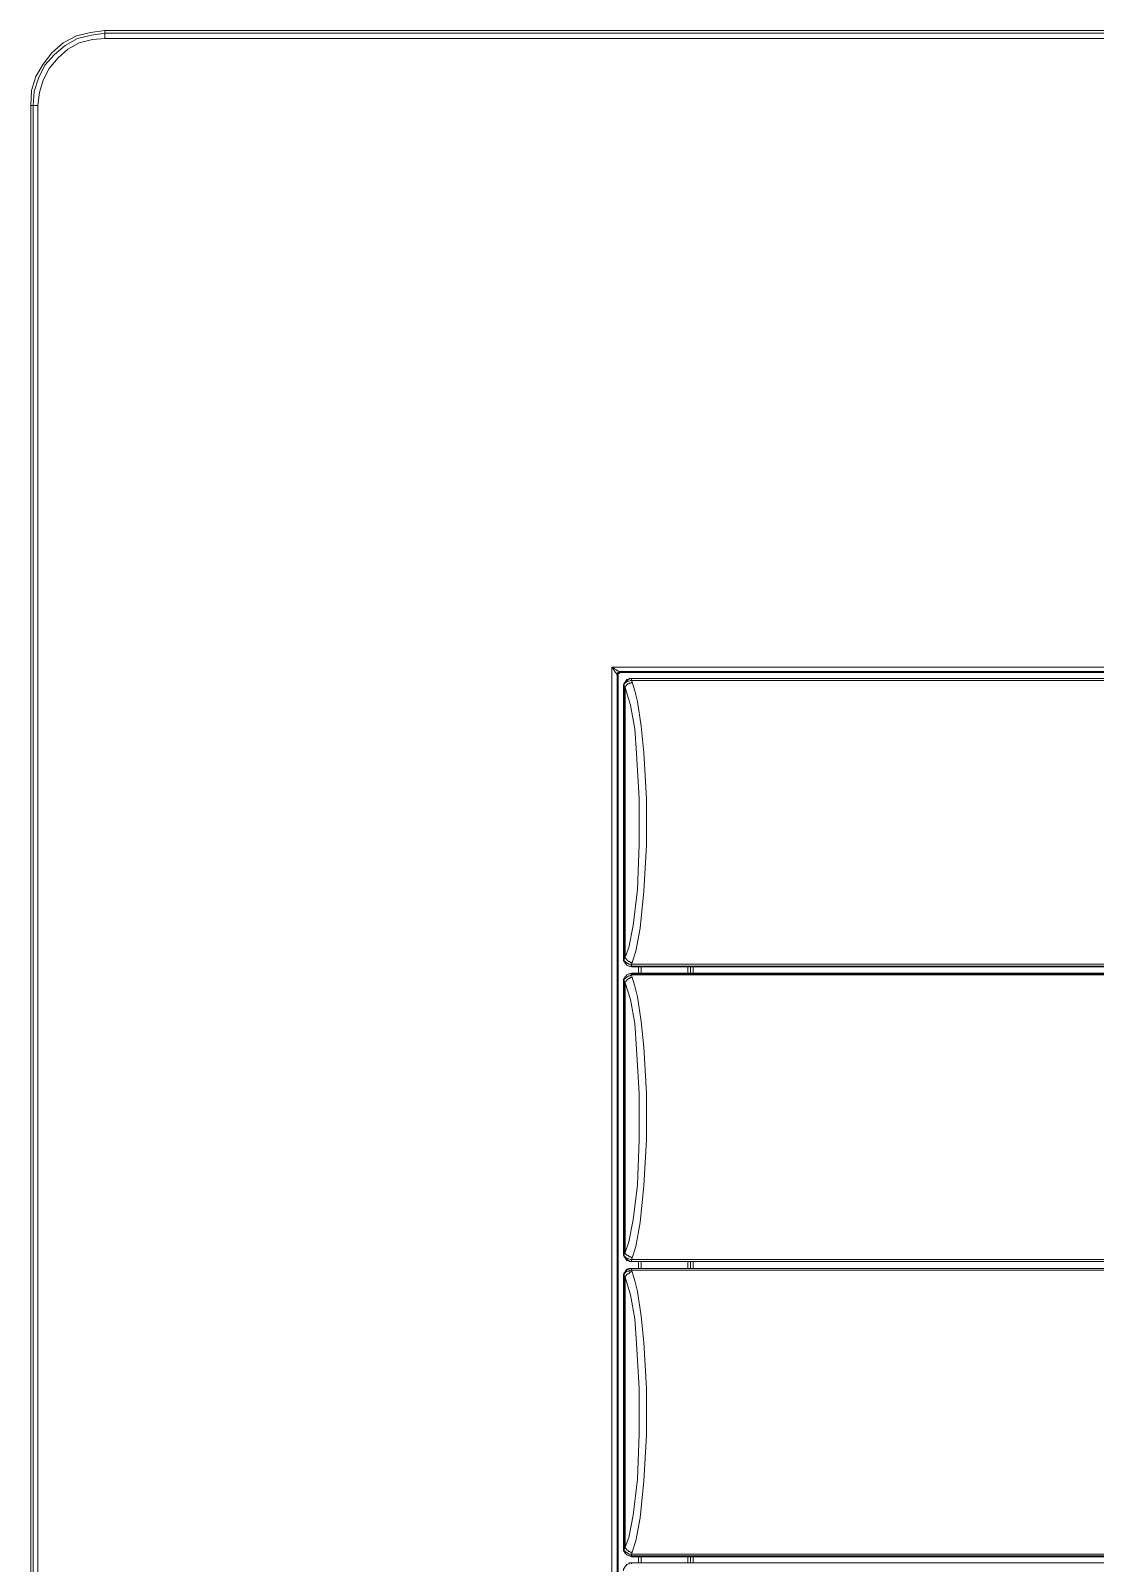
# Model space of a CAD drawing. Header units: centimetres. Extents: x -12.2 to 12.2, y -6.1 to 6.1.
# Drawn here: x -1.9 to 2.36, y -0.02 to 6.11 of the extents above; entities that cross this region are included whole.
import ezdxf

# ---------------------------------------------------------------- set-up
doc = ezdxf.new("R2010")
doc.units = ezdxf.units.CM
doc.header["$MEASUREMENT"] = 0
doc.layers.add('Camada 1', color=7, linetype='Continuous')

msp = doc.modelspace()

# ---------------------------------------------------------------- linework, layer by layer
at = {"layer": 'Camada 1', "color": 251, "lineweight": 9}
for points, knots in [([(-1.60722, 6.11415), (-1.60722, 6.11415), (-1.66368, 6.10709), (-1.66368, 6.10709), (-1.66368, 6.10709), (-1.72016, 6.09298), (-1.72016, 6.09298), (-1.72016, 6.09298), (-1.7731, 6.06474), (-1.7731, 6.06474), (-1.7731, 6.06474), (-1.81897, 6.02592), (-1.81897, 6.02592), (-1.81897, 6.02592), (-1.85426, 5.98005), (-1.85426, 5.98005), (-1.85426, 5.98005), (-1.8825, 5.93064), (-1.8825, 5.93064), (-1.8825, 5.93064), (-1.90015, 5.87417), (-1.90015, 5.87417), (-1.90015, 5.87417), (-1.90367, 5.81417), (-1.90367, 5.81417)], [0, 0, 0, 0, 0.125, 0.125, 0.125, 0.25, 0.25, 0.25, 0.375, 0.375, 0.375, 0.5, 0.5, 0.5, 0.625, 0.625, 0.625, 0.75, 0.75, 0.75, 0.875, 0.875, 0.875, 1, 1, 1, 1]), ([(-1.89308, 5.81417), (-1.89308, 5.81417), (-1.88955, 5.87064), (-1.88955, 5.87064), (-1.88955, 5.87064), (-1.8719, 5.92357), (-1.8719, 5.92357), (-1.8719, 5.92357), (-1.8472, 5.97651), (-1.8472, 5.97651), (-1.8472, 5.97651), (-1.80838, 6.01886), (-1.80838, 6.01886), (-1.80838, 6.01886), (-1.76603, 6.05415), (-1.76603, 6.05415), (-1.76603, 6.05415), (-1.71662, 6.08238), (-1.71662, 6.08238), (-1.71662, 6.08238), (-1.66016, 6.0965), (-1.66016, 6.0965), (-1.66016, 6.0965), (-1.60722, 6.10356), (-1.60722, 6.10356)], [0, 0, 0, 0, 0.125, 0.125, 0.125, 0.25, 0.25, 0.25, 0.375, 0.375, 0.375, 0.5, 0.5, 0.5, 0.625, 0.625, 0.625, 0.75, 0.75, 0.75, 0.875, 0.875, 0.875, 1, 1, 1, 1]), ([(-1.60722, 6.08238), (-1.60722, 6.08238), (-1.65663, 6.07886), (-1.65663, 6.07886), (-1.65663, 6.07886), (-1.70957, 6.06474), (-1.70957, 6.06474), (-1.70957, 6.06474), (-1.75545, 6.04004), (-1.75545, 6.04004), (-1.75545, 6.04004), (-1.79426, 6.00475), (-1.79426, 6.00475), (-1.79426, 6.00475), (-1.82956, 5.9624), (-1.82956, 5.9624), (-1.82956, 5.9624), (-1.85426, 5.91652), (-1.85426, 5.91652), (-1.85426, 5.91652), (-1.86838, 5.86711), (-1.86838, 5.86711), (-1.86838, 5.86711), (-1.87544, 5.81417), (-1.87544, 5.81417)], [0, 0, 0, 0, 0.125, 0.125, 0.125, 0.25, 0.25, 0.25, 0.375, 0.375, 0.375, 0.5, 0.5, 0.5, 0.625, 0.625, 0.625, 0.75, 0.75, 0.75, 0.875, 0.875, 0.875, 1, 1, 1, 1]), ([(-1.60722, 6.08238), (-1.60722, 6.08238), (-1.60722, 6.08592), (-1.60722, 6.08592), (-1.60722, 6.08592), (-1.60722, 6.08945), (-1.60722, 6.08945), (-1.60722, 6.08945), (-1.60722, 6.09298), (-1.60722, 6.09298), (-1.60722, 6.09298), (-1.60722, 6.0965), (-1.60722, 6.0965), (-1.60722, 6.0965), (-1.60722, 6.10003), (-1.60722, 6.10003), (-1.60722, 6.10003), (-1.60722, 6.10356), (-1.60722, 6.10356)], [0, 0, 0, 0, 0.1666667, 0.1666667, 0.1666667, 0.3333333, 0.3333333, 0.3333333, 0.5, 0.5, 0.5, 0.6666667, 0.6666667, 0.6666667, 0.8333333, 0.8333333, 0.8333333, 1, 1, 1, 1]), ([(-1.87544, 5.81417), (-1.87544, 5.81417), (-1.87897, 5.81417), (-1.87897, 5.81417), (-1.87897, 5.81417), (-1.8825, 5.81417), (-1.8825, 5.81417), (-1.8825, 5.81417), (-1.88602, 5.81417), (-1.88602, 5.81417), (-1.88602, 5.81417), (-1.88955, 5.81417), (-1.88955, 5.81417), (-1.88955, 5.81417), (-1.89308, 5.81417), (-1.89308, 5.81417)], [0, 0, 0, 0, 0.2, 0.2, 0.2, 0.4, 0.4, 0.4, 0.6, 0.6, 0.6, 0.8, 0.8, 0.8, 1, 1, 1, 1]), ([(0.4432, 3.53789), (0.4432, 3.53789), (0.4432, 3.53789), (0.4432, 3.53789), (0.4432, 3.53789), (0.43967, 3.53789), (0.43967, 3.53789), (0.43967, 3.53789), (0.43967, 3.54141), (0.43967, 3.54141), (0.43967, 3.54141), (0.43614, 3.54494), (0.43614, 3.54494), (0.43614, 3.54494), (0.43262, 3.552), (0.43262, 3.552), (0.43262, 3.552), (0.42909, 3.55553), (0.42909, 3.55553), (0.42909, 3.55553), (0.42556, 3.56259), (0.42556, 3.56259), (0.42556, 3.56259), (0.42203, 3.56612), (0.42203, 3.56612)], [0, 0, 0, 0, 0.125, 0.125, 0.125, 0.25, 0.25, 0.25, 0.375, 0.375, 0.375, 0.5, 0.5, 0.5, 0.625, 0.625, 0.625, 0.75, 0.75, 0.75, 0.875, 0.875, 0.875, 1, 1, 1, 1]), ([(0.42203, 3.56612), (0.42203, 3.56612), (0.42909, 3.56259), (0.42909, 3.56259), (0.42909, 3.56259), (0.43262, 3.55906), (0.43262, 3.55906), (0.43262, 3.55906), (0.43967, 3.55553), (0.43967, 3.55553), (0.43967, 3.55553), (0.4432, 3.552), (0.4432, 3.552), (0.4432, 3.552), (0.44674, 3.552), (0.44674, 3.552), (0.44674, 3.552), (0.45026, 3.54847), (0.45026, 3.54847), (0.45026, 3.54847), (0.45379, 3.54847), (0.45379, 3.54847)], [0, 0, 0, 0, 0.1428571, 0.1428571, 0.1428571, 0.2857143, 0.2857143, 0.2857143, 0.4285714, 0.4285714, 0.4285714, 0.5714286, 0.5714286, 0.5714286, 0.7142857, 0.7142857, 0.7142857, 0.8571429, 0.8571429, 0.8571429, 1, 1, 1, 1]), ([(0.45379, 3.54847), (0.45379, 3.54847), (0.45026, 3.54494), (0.45026, 3.54494), (0.45026, 3.54494), (0.44674, 3.54494), (0.44674, 3.54494), (0.44674, 3.54494), (0.4432, 3.54141), (0.4432, 3.54141), (0.4432, 3.54141), (0.4432, 3.53789), (0.4432, 3.53789)], [0, 0, 0, 0, 0.25, 0.25, 0.25, 0.5, 0.5, 0.5, 0.75, 0.75, 0.75, 1, 1, 1, 1]), ([(0.45379, 3.54494), (0.45379, 3.54494), (0.45379, 3.54494), (0.45379, 3.54494), (0.45379, 3.54494), (0.45026, 3.54141), (0.45026, 3.54141), (0.45026, 3.54141), (0.44674, 3.54141), (0.44674, 3.54141), (0.44674, 3.54141), (0.44674, 3.53789), (0.44674, 3.53789), (0.44674, 3.53789), (0.44674, 3.53436), (0.44674, 3.53436)], [0, 0, 0, 0, 0.2, 0.2, 0.2, 0.4, 0.4, 0.4, 0.6, 0.6, 0.6, 0.8, 0.8, 0.8, 1, 1, 1, 1]), ([(0.49968, 3.52024), (0.49968, 3.52024), (0.49262, 3.52024), (0.49262, 3.52024), (0.49262, 3.52024), (0.48909, 3.51671), (0.48909, 3.51671), (0.48909, 3.51671), (0.48203, 3.51671), (0.48203, 3.51671), (0.48203, 3.51671), (0.47851, 3.51318), (0.47851, 3.51318), (0.47851, 3.51318), (0.47498, 3.50612), (0.47498, 3.50612), (0.47498, 3.50612), (0.47145, 3.50259), (0.47145, 3.50259), (0.47145, 3.50259), (0.46791, 3.49554), (0.46791, 3.49554), (0.46791, 3.49554), (0.46791, 3.49201), (0.46791, 3.49201)], [0, 0, 0, 0, 0.125, 0.125, 0.125, 0.25, 0.25, 0.25, 0.375, 0.375, 0.375, 0.5, 0.5, 0.5, 0.625, 0.625, 0.625, 0.75, 0.75, 0.75, 0.875, 0.875, 0.875, 1, 1, 1, 1]), ([(0.49968, 3.52024), (0.49968, 3.52024), (0.49262, 3.52024), (0.49262, 3.52024), (0.49262, 3.52024), (0.48909, 3.51671), (0.48909, 3.51671), (0.48909, 3.51671), (0.48203, 3.51318), (0.48203, 3.51318), (0.48203, 3.51318), (0.47851, 3.50965), (0.47851, 3.50965), (0.47851, 3.50965), (0.47498, 3.50612), (0.47498, 3.50612), (0.47498, 3.50612), (0.47145, 3.50259), (0.47145, 3.50259), (0.47145, 3.50259), (0.47145, 3.49554), (0.47145, 3.49554), (0.47145, 3.49554), (0.47145, 3.48848), (0.47145, 3.48848)], [0, 0, 0, 0, 0.125, 0.125, 0.125, 0.25, 0.25, 0.25, 0.375, 0.375, 0.375, 0.5, 0.5, 0.5, 0.625, 0.625, 0.625, 0.75, 0.75, 0.75, 0.875, 0.875, 0.875, 1, 1, 1, 1]), ([(0.49968, 3.52024), (0.49968, 3.52024), (0.49262, 3.52024), (0.49262, 3.52024), (0.49262, 3.52024), (0.48909, 3.51671), (0.48909, 3.51671), (0.48909, 3.51671), (0.48203, 3.51318), (0.48203, 3.51318), (0.48203, 3.51318), (0.47851, 3.50965), (0.47851, 3.50965), (0.47851, 3.50965), (0.47498, 3.50612), (0.47498, 3.50612), (0.47498, 3.50612), (0.47145, 3.50259), (0.47145, 3.50259), (0.47145, 3.50259), (0.47145, 3.49554), (0.47145, 3.49554), (0.47145, 3.49554), (0.47145, 3.48848), (0.47145, 3.48848)], [0, 0, 0, 0, 0.125, 0.125, 0.125, 0.25, 0.25, 0.25, 0.375, 0.375, 0.375, 0.5, 0.5, 0.5, 0.625, 0.625, 0.625, 0.75, 0.75, 0.75, 0.875, 0.875, 0.875, 1, 1, 1, 1]), ([(0.49968, 3.51318), (0.49968, 3.51318), (0.49616, 3.51318), (0.49616, 3.51318), (0.49616, 3.51318), (0.48909, 3.50965), (0.48909, 3.50965), (0.48909, 3.50965), (0.48556, 3.50965), (0.48556, 3.50965), (0.48556, 3.50965), (0.47851, 3.50612), (0.47851, 3.50612), (0.47851, 3.50612), (0.47498, 3.50259), (0.47498, 3.50259), (0.47498, 3.50259), (0.47145, 3.49907), (0.47145, 3.49907), (0.47145, 3.49907), (0.47145, 3.49554), (0.47145, 3.49554), (0.47145, 3.49554), (0.47145, 3.48848), (0.47145, 3.48848)], [0, 0, 0, 0, 0.125, 0.125, 0.125, 0.25, 0.25, 0.25, 0.375, 0.375, 0.375, 0.5, 0.5, 0.5, 0.625, 0.625, 0.625, 0.75, 0.75, 0.75, 0.875, 0.875, 0.875, 1, 1, 1, 1]), ([(0.50321, 3.50612), (0.50321, 3.50612), (0.49616, 3.50259), (0.49616, 3.50259), (0.49616, 3.50259), (0.49262, 3.50259), (0.49262, 3.50259), (0.49262, 3.50259), (0.48909, 3.49907), (0.48909, 3.49907), (0.48909, 3.49907), (0.48556, 3.49907), (0.48556, 3.49907), (0.48556, 3.49907), (0.48203, 3.49554), (0.48203, 3.49554), (0.48203, 3.49554), (0.47851, 3.49201), (0.47851, 3.49201), (0.47851, 3.49201), (0.47498, 3.48848), (0.47498, 3.48848), (0.47498, 3.48848), (0.47498, 3.48495), (0.47498, 3.48495)], [0, 0, 0, 0, 0.125, 0.125, 0.125, 0.25, 0.25, 0.25, 0.375, 0.375, 0.375, 0.5, 0.5, 0.5, 0.625, 0.625, 0.625, 0.75, 0.75, 0.75, 0.875, 0.875, 0.875, 1, 1, 1, 1]), ([(0.49968, 3.52024), (0.49968, 3.52024), (0.49968, 3.52024), (0.49968, 3.52024), (0.49968, 3.52024), (0.49968, 3.51671), (0.49968, 3.51671), (0.49968, 3.51671), (0.49968, 3.51318), (0.49968, 3.51318)], [0, 0, 0, 0, 0.3333333, 0.3333333, 0.3333333, 0.6666667, 0.6666667, 0.6666667, 1, 1, 1, 1]), ([(0.50321, 3.50612), (0.50321, 3.50612), (0.51379, 3.47083), (0.51379, 3.47083), (0.51379, 3.47083), (0.52439, 3.42848), (0.52439, 3.42848), (0.52439, 3.42848), (0.5385, 3.32966), (0.5385, 3.32966), (0.5385, 3.32966), (0.54909, 3.22379), (0.54909, 3.22379), (0.54909, 3.22379), (0.55968, 3.04027), (0.55968, 3.04027), (0.55968, 3.04027), (0.55968, 2.85323), (0.55968, 2.85323), (0.55968, 2.85323), (0.54909, 2.66972), (0.54909, 2.66972), (0.54909, 2.66972), (0.53497, 2.52149), (0.53497, 2.52149), (0.53497, 2.52149), (0.51732, 2.42974), (0.51732, 2.42974), (0.51732, 2.42974), (0.50321, 2.38386), (0.50321, 2.38386)], [0, 0, 0, 0, 0.1, 0.1, 0.1, 0.2, 0.2, 0.2, 0.3, 0.3, 0.3, 0.4, 0.4, 0.4, 0.5, 0.5, 0.5, 0.6, 0.6, 0.6, 0.7, 0.7, 0.7, 0.8, 0.8, 0.8, 0.9, 0.9, 0.9, 1, 1, 1, 1]), ([(0.47498, 2.40503), (0.47498, 2.40503), (0.48909, 2.44385), (0.48909, 2.44385), (0.48909, 2.44385), (0.50674, 2.53209), (0.50674, 2.53209), (0.50674, 2.53209), (0.52439, 2.67677), (0.52439, 2.67677), (0.52439, 2.67677), (0.53144, 2.85676), (0.53144, 2.85676), (0.53144, 2.85676), (0.53144, 3.04027), (0.53144, 3.04027), (0.53144, 3.04027), (0.52085, 3.22026), (0.52085, 3.22026), (0.52085, 3.22026), (0.51379, 3.31908), (0.51379, 3.31908), (0.51379, 3.31908), (0.49616, 3.41437), (0.49616, 3.41437), (0.49616, 3.41437), (0.47498, 3.48495), (0.47498, 3.48495)], [0, 0, 0, 0, 0.1111111, 0.1111111, 0.1111111, 0.2222222, 0.2222222, 0.2222222, 0.3333333, 0.3333333, 0.3333333, 0.4444444, 0.4444444, 0.4444444, 0.5555556, 0.5555556, 0.5555556, 0.6666667, 0.6666667, 0.6666667, 0.7777778, 0.7777778, 0.7777778, 0.8888889, 0.8888889, 0.8888889, 1, 1, 1, 1]), ([(0.46791, 2.39798), (0.46791, 2.39798), (0.46791, 2.39091), (0.46791, 2.39091), (0.46791, 2.39091), (0.47145, 2.38739), (0.47145, 2.38739), (0.47145, 2.38739), (0.47498, 2.38033), (0.47498, 2.38033), (0.47498, 2.38033), (0.47851, 2.3768), (0.47851, 2.3768), (0.47851, 2.3768), (0.48203, 2.37328), (0.48203, 2.37328), (0.48203, 2.37328), (0.48909, 2.36975), (0.48909, 2.36975), (0.48909, 2.36975), (0.49262, 2.36975), (0.49262, 2.36975), (0.49262, 2.36975), (0.49968, 2.36621), (0.49968, 2.36621)], [0, 0, 0, 0, 0.125, 0.125, 0.125, 0.25, 0.25, 0.25, 0.375, 0.375, 0.375, 0.5, 0.5, 0.5, 0.625, 0.625, 0.625, 0.75, 0.75, 0.75, 0.875, 0.875, 0.875, 1, 1, 1, 1]), ([(0.49968, 2.3768), (0.49968, 2.3768), (0.49616, 2.3768), (0.49616, 2.3768), (0.49616, 2.3768), (0.48909, 2.3768), (0.48909, 2.3768), (0.48909, 2.3768), (0.48556, 2.38033), (0.48556, 2.38033), (0.48556, 2.38033), (0.47851, 2.38386), (0.47851, 2.38386), (0.47851, 2.38386), (0.47498, 2.38739), (0.47498, 2.38739), (0.47498, 2.38739), (0.47145, 2.39091), (0.47145, 2.39091), (0.47145, 2.39091), (0.47145, 2.39445), (0.47145, 2.39445), (0.47145, 2.39445), (0.47145, 2.39798), (0.47145, 2.39798)], [0, 0, 0, 0, 0.125, 0.125, 0.125, 0.25, 0.25, 0.25, 0.375, 0.375, 0.375, 0.5, 0.5, 0.5, 0.625, 0.625, 0.625, 0.75, 0.75, 0.75, 0.875, 0.875, 0.875, 1, 1, 1, 1]), ([(0.49968, 2.36975), (0.49968, 2.36975), (0.49262, 2.36975), (0.49262, 2.36975), (0.49262, 2.36975), (0.48909, 2.36975), (0.48909, 2.36975), (0.48909, 2.36975), (0.48203, 2.37328), (0.48203, 2.37328), (0.48203, 2.37328), (0.47851, 2.3768), (0.47851, 2.3768), (0.47851, 2.3768), (0.47498, 2.38386), (0.47498, 2.38386), (0.47498, 2.38386), (0.47145, 2.38739), (0.47145, 2.38739), (0.47145, 2.38739), (0.47145, 2.39445), (0.47145, 2.39445), (0.47145, 2.39445), (0.47145, 2.39798), (0.47145, 2.39798)], [0, 0, 0, 0, 0.125, 0.125, 0.125, 0.25, 0.25, 0.25, 0.375, 0.375, 0.375, 0.5, 0.5, 0.5, 0.625, 0.625, 0.625, 0.75, 0.75, 0.75, 0.875, 0.875, 0.875, 1, 1, 1, 1]), ([(0.49968, 2.36975), (0.49968, 2.36975), (0.49262, 2.36975), (0.49262, 2.36975), (0.49262, 2.36975), (0.48909, 2.36975), (0.48909, 2.36975), (0.48909, 2.36975), (0.48203, 2.37328), (0.48203, 2.37328), (0.48203, 2.37328), (0.47851, 2.3768), (0.47851, 2.3768), (0.47851, 2.3768), (0.47498, 2.38386), (0.47498, 2.38386), (0.47498, 2.38386), (0.47145, 2.38739), (0.47145, 2.38739), (0.47145, 2.38739), (0.47145, 2.39445), (0.47145, 2.39445), (0.47145, 2.39445), (0.47145, 2.39798), (0.47145, 2.39798)], [0, 0, 0, 0, 0.125, 0.125, 0.125, 0.25, 0.25, 0.25, 0.375, 0.375, 0.375, 0.5, 0.5, 0.5, 0.625, 0.625, 0.625, 0.75, 0.75, 0.75, 0.875, 0.875, 0.875, 1, 1, 1, 1]), ([(0.50321, 2.38386), (0.50321, 2.38386), (0.49616, 2.38386), (0.49616, 2.38386), (0.49616, 2.38386), (0.49262, 2.38739), (0.49262, 2.38739), (0.49262, 2.38739), (0.48909, 2.38739), (0.48909, 2.38739), (0.48909, 2.38739), (0.48556, 2.39091), (0.48556, 2.39091), (0.48556, 2.39091), (0.48203, 2.39445), (0.48203, 2.39445), (0.48203, 2.39445), (0.47851, 2.39798), (0.47851, 2.39798), (0.47851, 2.39798), (0.47498, 2.40151), (0.47498, 2.40151), (0.47498, 2.40151), (0.47498, 2.40503), (0.47498, 2.40503)], [0, 0, 0, 0, 0.125, 0.125, 0.125, 0.25, 0.25, 0.25, 0.375, 0.375, 0.375, 0.5, 0.5, 0.5, 0.625, 0.625, 0.625, 0.75, 0.75, 0.75, 0.875, 0.875, 0.875, 1, 1, 1, 1]), ([(0.49968, 2.34151), (0.49968, 2.34151), (0.49262, 2.33798), (0.49262, 2.33798), (0.49262, 2.33798), (0.48909, 2.33798), (0.48909, 2.33798), (0.48909, 2.33798), (0.48203, 2.33445), (0.48203, 2.33445), (0.48203, 2.33445), (0.47851, 2.33092), (0.47851, 2.33092), (0.47851, 2.33092), (0.47498, 2.32739), (0.47498, 2.32739), (0.47498, 2.32739), (0.47145, 2.32034), (0.47145, 2.32034), (0.47145, 2.32034), (0.46791, 2.31681), (0.46791, 2.31681), (0.46791, 2.31681), (0.46791, 2.30975), (0.46791, 2.30975)], [0, 0, 0, 0, 0.125, 0.125, 0.125, 0.25, 0.25, 0.25, 0.375, 0.375, 0.375, 0.5, 0.5, 0.5, 0.625, 0.625, 0.625, 0.75, 0.75, 0.75, 0.875, 0.875, 0.875, 1, 1, 1, 1]), ([(0.49968, 2.33798), (0.49968, 2.33798), (0.49262, 2.33798), (0.49262, 2.33798), (0.49262, 2.33798), (0.48909, 2.33798), (0.48909, 2.33798), (0.48909, 2.33798), (0.48203, 2.33445), (0.48203, 2.33445), (0.48203, 2.33445), (0.47851, 2.33092), (0.47851, 2.33092), (0.47851, 2.33092), (0.47498, 2.32739), (0.47498, 2.32739), (0.47498, 2.32739), (0.47145, 2.32034), (0.47145, 2.32034), (0.47145, 2.32034), (0.47145, 2.31681), (0.47145, 2.31681), (0.47145, 2.31681), (0.47145, 2.30975), (0.47145, 2.30975)], [0, 0, 0, 0, 0.125, 0.125, 0.125, 0.25, 0.25, 0.25, 0.375, 0.375, 0.375, 0.5, 0.5, 0.5, 0.625, 0.625, 0.625, 0.75, 0.75, 0.75, 0.875, 0.875, 0.875, 1, 1, 1, 1]), ([(0.49968, 2.33798), (0.49968, 2.33798), (0.49262, 2.33798), (0.49262, 2.33798), (0.49262, 2.33798), (0.48909, 2.33798), (0.48909, 2.33798), (0.48909, 2.33798), (0.48203, 2.33445), (0.48203, 2.33445), (0.48203, 2.33445), (0.47851, 2.33092), (0.47851, 2.33092), (0.47851, 2.33092), (0.47498, 2.32739), (0.47498, 2.32739), (0.47498, 2.32739), (0.47145, 2.32034), (0.47145, 2.32034), (0.47145, 2.32034), (0.47145, 2.31681), (0.47145, 2.31681), (0.47145, 2.31681), (0.47145, 2.30975), (0.47145, 2.30975)], [0, 0, 0, 0, 0.125, 0.125, 0.125, 0.25, 0.25, 0.25, 0.375, 0.375, 0.375, 0.5, 0.5, 0.5, 0.625, 0.625, 0.625, 0.75, 0.75, 0.75, 0.875, 0.875, 0.875, 1, 1, 1, 1]), ([(0.49968, 2.33445), (0.49968, 2.33445), (0.49616, 2.33092), (0.49616, 2.33092), (0.49616, 2.33092), (0.48909, 2.33092), (0.48909, 2.33092), (0.48909, 2.33092), (0.48556, 2.32739), (0.48556, 2.32739), (0.48556, 2.32739), (0.47851, 2.32387), (0.47851, 2.32387), (0.47851, 2.32387), (0.47498, 2.32034), (0.47498, 2.32034), (0.47498, 2.32034), (0.47145, 2.31681), (0.47145, 2.31681), (0.47145, 2.31681), (0.47145, 2.31327), (0.47145, 2.31327), (0.47145, 2.31327), (0.47145, 2.30975), (0.47145, 2.30975)], [0, 0, 0, 0, 0.125, 0.125, 0.125, 0.25, 0.25, 0.25, 0.375, 0.375, 0.375, 0.5, 0.5, 0.5, 0.625, 0.625, 0.625, 0.75, 0.75, 0.75, 0.875, 0.875, 0.875, 1, 1, 1, 1]), ([(0.49968, 2.3768), (0.49968, 2.3768), (0.49968, 2.37328), (0.49968, 2.37328), (0.49968, 2.37328), (0.49968, 2.36975), (0.49968, 2.36975)], [0, 0, 0, 0, 0.5, 0.5, 0.5, 1, 1, 1, 1]), ([(0.49968, 2.33798), (0.49968, 2.33798), (0.49968, 2.33798), (0.49968, 2.33798), (0.49968, 2.33798), (0.49968, 2.33445), (0.49968, 2.33445)], [0, 0, 0, 0, 0.5, 0.5, 0.5, 1, 1, 1, 1]), ([(0.50321, 2.32387), (0.50321, 2.32387), (0.49616, 2.32387), (0.49616, 2.32387), (0.49616, 2.32387), (0.49262, 2.32034), (0.49262, 2.32034), (0.49262, 2.32034), (0.48909, 2.32034), (0.48909, 2.32034), (0.48909, 2.32034), (0.48556, 2.31681), (0.48556, 2.31681), (0.48556, 2.31681), (0.48203, 2.31327), (0.48203, 2.31327), (0.48203, 2.31327), (0.47851, 2.30975), (0.47851, 2.30975), (0.47851, 2.30975), (0.47498, 2.30622), (0.47498, 2.30622), (0.47498, 2.30622), (0.47498, 2.30269), (0.47498, 2.30269)], [0, 0, 0, 0, 0.125, 0.125, 0.125, 0.25, 0.25, 0.25, 0.375, 0.375, 0.375, 0.5, 0.5, 0.5, 0.625, 0.625, 0.625, 0.75, 0.75, 0.75, 0.875, 0.875, 0.875, 1, 1, 1, 1]), ([(0.47498, 1.22278), (0.47498, 1.22278), (0.48909, 1.26512), (0.48909, 1.26512), (0.48909, 1.26512), (0.50674, 1.35336), (0.50674, 1.35336), (0.50674, 1.35336), (0.52439, 1.49452), (0.52439, 1.49452), (0.52439, 1.49452), (0.53144, 1.67451), (0.53144, 1.67451), (0.53144, 1.67451), (0.53144, 1.85802), (0.53144, 1.85802), (0.53144, 1.85802), (0.52085, 2.03801), (0.52085, 2.03801), (0.52085, 2.03801), (0.51379, 2.14035), (0.51379, 2.14035), (0.51379, 2.14035), (0.49616, 2.23563), (0.49616, 2.23563), (0.49616, 2.23563), (0.47498, 2.30269), (0.47498, 2.30269)], [0, 0, 0, 0, 0.1111111, 0.1111111, 0.1111111, 0.2222222, 0.2222222, 0.2222222, 0.3333333, 0.3333333, 0.3333333, 0.4444444, 0.4444444, 0.4444444, 0.5555556, 0.5555556, 0.5555556, 0.6666667, 0.6666667, 0.6666667, 0.7777778, 0.7777778, 0.7777778, 0.8888889, 0.8888889, 0.8888889, 1, 1, 1, 1]), ([(0.50321, 2.32387), (0.50321, 2.32387), (0.51379, 2.28857), (0.51379, 2.28857), (0.51379, 2.28857), (0.52439, 2.24622), (0.52439, 2.24622), (0.52439, 2.24622), (0.5385, 2.14741), (0.5385, 2.14741), (0.5385, 2.14741), (0.54909, 2.04506), (0.54909, 2.04506), (0.54909, 2.04506), (0.55968, 1.86155), (0.55968, 1.86155), (0.55968, 1.86155), (0.55968, 1.67451), (0.55968, 1.67451), (0.55968, 1.67451), (0.54909, 1.49099), (0.54909, 1.49099), (0.54909, 1.49099), (0.53497, 1.34276), (0.53497, 1.34276), (0.53497, 1.34276), (0.51732, 1.24748), (0.51732, 1.24748), (0.51732, 1.24748), (0.50321, 1.2016), (0.50321, 1.2016)], [0, 0, 0, 0, 0.1, 0.1, 0.1, 0.2, 0.2, 0.2, 0.3, 0.3, 0.3, 0.4, 0.4, 0.4, 0.5, 0.5, 0.5, 0.6, 0.6, 0.6, 0.7, 0.7, 0.7, 0.8, 0.8, 0.8, 0.9, 0.9, 0.9, 1, 1, 1, 1]), ([(0.46791, 1.21571), (0.46791, 1.21571), (0.46791, 1.21219), (0.46791, 1.21219), (0.46791, 1.21219), (0.47145, 1.20513), (0.47145, 1.20513), (0.47145, 1.20513), (0.47498, 1.2016), (0.47498, 1.2016), (0.47498, 1.2016), (0.47851, 1.19454), (0.47851, 1.19454), (0.47851, 1.19454), (0.48203, 1.19101), (0.48203, 1.19101), (0.48203, 1.19101), (0.48909, 1.19101), (0.48909, 1.19101), (0.48909, 1.19101), (0.49262, 1.18748), (0.49262, 1.18748), (0.49262, 1.18748), (0.49968, 1.18748), (0.49968, 1.18748)], [0, 0, 0, 0, 0.125, 0.125, 0.125, 0.25, 0.25, 0.25, 0.375, 0.375, 0.375, 0.5, 0.5, 0.5, 0.625, 0.625, 0.625, 0.75, 0.75, 0.75, 0.875, 0.875, 0.875, 1, 1, 1, 1]), ([(0.49968, 1.19454), (0.49968, 1.19454), (0.49616, 1.19454), (0.49616, 1.19454), (0.49616, 1.19454), (0.48909, 1.19808), (0.48909, 1.19808), (0.48909, 1.19808), (0.48556, 1.19808), (0.48556, 1.19808), (0.48556, 1.19808), (0.47851, 1.2016), (0.47851, 1.2016), (0.47851, 1.2016), (0.47498, 1.20513), (0.47498, 1.20513), (0.47498, 1.20513), (0.47145, 1.20866), (0.47145, 1.20866), (0.47145, 1.20866), (0.47145, 1.21219), (0.47145, 1.21219), (0.47145, 1.21219), (0.47145, 1.21924), (0.47145, 1.21924)], [0, 0, 0, 0, 0.125, 0.125, 0.125, 0.25, 0.25, 0.25, 0.375, 0.375, 0.375, 0.5, 0.5, 0.5, 0.625, 0.625, 0.625, 0.75, 0.75, 0.75, 0.875, 0.875, 0.875, 1, 1, 1, 1]), ([(0.49968, 1.18748), (0.49968, 1.18748), (0.49262, 1.18748), (0.49262, 1.18748), (0.49262, 1.18748), (0.48909, 1.19101), (0.48909, 1.19101), (0.48909, 1.19101), (0.48203, 1.19454), (0.48203, 1.19454), (0.48203, 1.19454), (0.47851, 1.19808), (0.47851, 1.19808), (0.47851, 1.19808), (0.47498, 1.2016), (0.47498, 1.2016), (0.47498, 1.2016), (0.47145, 1.20513), (0.47145, 1.20513), (0.47145, 1.20513), (0.47145, 1.21219), (0.47145, 1.21219), (0.47145, 1.21219), (0.47145, 1.21924), (0.47145, 1.21924)], [0, 0, 0, 0, 0.125, 0.125, 0.125, 0.25, 0.25, 0.25, 0.375, 0.375, 0.375, 0.5, 0.5, 0.5, 0.625, 0.625, 0.625, 0.75, 0.75, 0.75, 0.875, 0.875, 0.875, 1, 1, 1, 1]), ([(0.49968, 1.18748), (0.49968, 1.18748), (0.49262, 1.18748), (0.49262, 1.18748), (0.49262, 1.18748), (0.48909, 1.19101), (0.48909, 1.19101), (0.48909, 1.19101), (0.48203, 1.19454), (0.48203, 1.19454), (0.48203, 1.19454), (0.47851, 1.19808), (0.47851, 1.19808), (0.47851, 1.19808), (0.47498, 1.2016), (0.47498, 1.2016), (0.47498, 1.2016), (0.47145, 1.20513), (0.47145, 1.20513), (0.47145, 1.20513), (0.47145, 1.21219), (0.47145, 1.21219), (0.47145, 1.21219), (0.47145, 1.21924), (0.47145, 1.21924)], [0, 0, 0, 0, 0.125, 0.125, 0.125, 0.25, 0.25, 0.25, 0.375, 0.375, 0.375, 0.5, 0.5, 0.5, 0.625, 0.625, 0.625, 0.75, 0.75, 0.75, 0.875, 0.875, 0.875, 1, 1, 1, 1]), ([(0.50321, 1.2016), (0.50321, 1.2016), (0.49616, 1.20513), (0.49616, 1.20513), (0.49616, 1.20513), (0.49262, 1.20513), (0.49262, 1.20513), (0.49262, 1.20513), (0.48909, 1.20866), (0.48909, 1.20866), (0.48909, 1.20866), (0.48556, 1.21219), (0.48556, 1.21219), (0.48556, 1.21219), (0.48203, 1.21219), (0.48203, 1.21219), (0.48203, 1.21219), (0.47851, 1.21571), (0.47851, 1.21571), (0.47851, 1.21571), (0.47498, 1.21924), (0.47498, 1.21924), (0.47498, 1.21924), (0.47498, 1.22278), (0.47498, 1.22278)], [0, 0, 0, 0, 0.125, 0.125, 0.125, 0.25, 0.25, 0.25, 0.375, 0.375, 0.375, 0.5, 0.5, 0.5, 0.625, 0.625, 0.625, 0.75, 0.75, 0.75, 0.875, 0.875, 0.875, 1, 1, 1, 1]), ([(0.49968, 1.19454), (0.49968, 1.19454), (0.49968, 1.19454), (0.49968, 1.19454), (0.49968, 1.19454), (0.49968, 1.19101), (0.49968, 1.19101), (0.49968, 1.19101), (0.49968, 1.18748), (0.49968, 1.18748)], [0, 0, 0, 0, 0.3333333, 0.3333333, 0.3333333, 0.6666667, 0.6666667, 0.6666667, 1, 1, 1, 1]), ([(0.49968, 1.15925), (0.49968, 1.15925), (0.49262, 1.15925), (0.49262, 1.15925), (0.49262, 1.15925), (0.48909, 1.15925), (0.48909, 1.15925), (0.48909, 1.15925), (0.48203, 1.15572), (0.48203, 1.15572), (0.48203, 1.15572), (0.47851, 1.15219), (0.47851, 1.15219), (0.47851, 1.15219), (0.47498, 1.14514), (0.47498, 1.14514), (0.47498, 1.14514), (0.47145, 1.1416), (0.47145, 1.1416), (0.47145, 1.1416), (0.46791, 1.13454), (0.46791, 1.13454), (0.46791, 1.13454), (0.46791, 1.13102), (0.46791, 1.13102)], [0, 0, 0, 0, 0.125, 0.125, 0.125, 0.25, 0.25, 0.25, 0.375, 0.375, 0.375, 0.5, 0.5, 0.5, 0.625, 0.625, 0.625, 0.75, 0.75, 0.75, 0.875, 0.875, 0.875, 1, 1, 1, 1]), ([(0.49968, 1.15925), (0.49968, 1.15925), (0.49262, 1.15925), (0.49262, 1.15925), (0.49262, 1.15925), (0.48909, 1.15572), (0.48909, 1.15572), (0.48909, 1.15572), (0.48203, 1.15219), (0.48203, 1.15219), (0.48203, 1.15219), (0.47851, 1.14867), (0.47851, 1.14867), (0.47851, 1.14867), (0.47498, 1.14514), (0.47498, 1.14514), (0.47498, 1.14514), (0.47145, 1.1416), (0.47145, 1.1416), (0.47145, 1.1416), (0.47145, 1.13454), (0.47145, 1.13454), (0.47145, 1.13454), (0.47145, 1.12749), (0.47145, 1.12749)], [0, 0, 0, 0, 0.125, 0.125, 0.125, 0.25, 0.25, 0.25, 0.375, 0.375, 0.375, 0.5, 0.5, 0.5, 0.625, 0.625, 0.625, 0.75, 0.75, 0.75, 0.875, 0.875, 0.875, 1, 1, 1, 1]), ([(0.49968, 1.15925), (0.49968, 1.15925), (0.49262, 1.15925), (0.49262, 1.15925), (0.49262, 1.15925), (0.48909, 1.15572), (0.48909, 1.15572), (0.48909, 1.15572), (0.48203, 1.15219), (0.48203, 1.15219), (0.48203, 1.15219), (0.47851, 1.14867), (0.47851, 1.14867), (0.47851, 1.14867), (0.47498, 1.14514), (0.47498, 1.14514), (0.47498, 1.14514), (0.47145, 1.1416), (0.47145, 1.1416), (0.47145, 1.1416), (0.47145, 1.13454), (0.47145, 1.13454), (0.47145, 1.13454), (0.47145, 1.12749), (0.47145, 1.12749)], [0, 0, 0, 0, 0.125, 0.125, 0.125, 0.25, 0.25, 0.25, 0.375, 0.375, 0.375, 0.5, 0.5, 0.5, 0.625, 0.625, 0.625, 0.75, 0.75, 0.75, 0.875, 0.875, 0.875, 1, 1, 1, 1]), ([(0.49968, 1.15219), (0.49968, 1.15219), (0.49616, 1.15219), (0.49616, 1.15219), (0.49616, 1.15219), (0.48909, 1.14867), (0.48909, 1.14867), (0.48909, 1.14867), (0.48556, 1.14867), (0.48556, 1.14867), (0.48556, 1.14867), (0.47851, 1.14514), (0.47851, 1.14514), (0.47851, 1.14514), (0.47498, 1.1416), (0.47498, 1.1416), (0.47498, 1.1416), (0.47145, 1.13807), (0.47145, 1.13807), (0.47145, 1.13807), (0.47145, 1.13454), (0.47145, 1.13454), (0.47145, 1.13454), (0.47145, 1.12749), (0.47145, 1.12749)], [0, 0, 0, 0, 0.125, 0.125, 0.125, 0.25, 0.25, 0.25, 0.375, 0.375, 0.375, 0.5, 0.5, 0.5, 0.625, 0.625, 0.625, 0.75, 0.75, 0.75, 0.875, 0.875, 0.875, 1, 1, 1, 1]), ([(0.50321, 1.14514), (0.50321, 1.14514), (0.49616, 1.14514), (0.49616, 1.14514), (0.49616, 1.14514), (0.49262, 1.1416), (0.49262, 1.1416), (0.49262, 1.1416), (0.48909, 1.13807), (0.48909, 1.13807), (0.48909, 1.13807), (0.48556, 1.13807), (0.48556, 1.13807), (0.48556, 1.13807), (0.48203, 1.13454), (0.48203, 1.13454), (0.48203, 1.13454), (0.47851, 1.13102), (0.47851, 1.13102), (0.47851, 1.13102), (0.47498, 1.12749), (0.47498, 1.12749), (0.47498, 1.12749), (0.47498, 1.12396), (0.47498, 1.12396)], [0, 0, 0, 0, 0.125, 0.125, 0.125, 0.25, 0.25, 0.25, 0.375, 0.375, 0.375, 0.5, 0.5, 0.5, 0.625, 0.625, 0.625, 0.75, 0.75, 0.75, 0.875, 0.875, 0.875, 1, 1, 1, 1]), ([(0.47498, 0.04404), (0.47498, 0.04404), (0.48909, 0.08287), (0.48909, 0.08287), (0.48909, 0.08287), (0.50674, 0.17109), (0.50674, 0.17109), (0.50674, 0.17109), (0.52439, 0.31579), (0.52439, 0.31579), (0.52439, 0.31579), (0.53144, 0.49578), (0.53144, 0.49578), (0.53144, 0.49578), (0.53144, 0.67929), (0.53144, 0.67929), (0.53144, 0.67929), (0.52085, 0.85928), (0.52085, 0.85928), (0.52085, 0.85928), (0.51379, 0.95809), (0.51379, 0.95809), (0.51379, 0.95809), (0.49616, 1.05338), (0.49616, 1.05338), (0.49616, 1.05338), (0.47498, 1.12396), (0.47498, 1.12396)], [0, 0, 0, 0, 0.1111111, 0.1111111, 0.1111111, 0.2222222, 0.2222222, 0.2222222, 0.3333333, 0.3333333, 0.3333333, 0.4444444, 0.4444444, 0.4444444, 0.5555556, 0.5555556, 0.5555556, 0.6666667, 0.6666667, 0.6666667, 0.7777778, 0.7777778, 0.7777778, 0.8888889, 0.8888889, 0.8888889, 1, 1, 1, 1]), ([(0.49968, 1.15925), (0.49968, 1.15925), (0.49968, 1.15925), (0.49968, 1.15925), (0.49968, 1.15925), (0.49968, 1.15572), (0.49968, 1.15572), (0.49968, 1.15572), (0.49968, 1.15219), (0.49968, 1.15219)], [0, 0, 0, 0, 0.3333333, 0.3333333, 0.3333333, 0.6666667, 0.6666667, 0.6666667, 1, 1, 1, 1]), ([(0.50321, 1.14514), (0.50321, 1.14514), (0.51379, 1.10984), (0.51379, 1.10984), (0.51379, 1.10984), (0.52439, 1.0675), (0.52439, 1.0675), (0.52439, 1.0675), (0.5385, 0.96868), (0.5385, 0.96868), (0.5385, 0.96868), (0.54909, 0.86281), (0.54909, 0.86281), (0.54909, 0.86281), (0.55968, 0.67929), (0.55968, 0.67929), (0.55968, 0.67929), (0.55968, 0.49225), (0.55968, 0.49225), (0.55968, 0.49225), (0.54909, 0.30874), (0.54909, 0.30874), (0.54909, 0.30874), (0.53497, 0.16051), (0.53497, 0.16051), (0.53497, 0.16051), (0.51732, 0.06875), (0.51732, 0.06875), (0.51732, 0.06875), (0.50321, 0.02287), (0.50321, 0.02287)], [0, 0, 0, 0, 0.1, 0.1, 0.1, 0.2, 0.2, 0.2, 0.3, 0.3, 0.3, 0.4, 0.4, 0.4, 0.5, 0.5, 0.5, 0.6, 0.6, 0.6, 0.7, 0.7, 0.7, 0.8, 0.8, 0.8, 0.9, 0.9, 0.9, 1, 1, 1, 1]), ([(0.46791, 0.03699), (0.46791, 0.03699), (0.46791, 0.02993), (0.46791, 0.02993), (0.46791, 0.02993), (0.47145, 0.0264), (0.47145, 0.0264), (0.47145, 0.0264), (0.47498, 0.01934), (0.47498, 0.01934), (0.47498, 0.01934), (0.47851, 0.01581), (0.47851, 0.01581), (0.47851, 0.01581), (0.48203, 0.01228), (0.48203, 0.01228), (0.48203, 0.01228), (0.48909, 0.00875), (0.48909, 0.00875), (0.48909, 0.00875), (0.49262, 0.00875), (0.49262, 0.00875), (0.49262, 0.00875), (0.49968, 0.00523), (0.49968, 0.00523)], [0, 0, 0, 0, 0.125, 0.125, 0.125, 0.25, 0.25, 0.25, 0.375, 0.375, 0.375, 0.5, 0.5, 0.5, 0.625, 0.625, 0.625, 0.75, 0.75, 0.75, 0.875, 0.875, 0.875, 1, 1, 1, 1]), ([(0.49968, 0.01581), (0.49968, 0.01581), (0.49616, 0.01581), (0.49616, 0.01581), (0.49616, 0.01581), (0.48909, 0.01581), (0.48909, 0.01581), (0.48909, 0.01581), (0.48556, 0.01934), (0.48556, 0.01934), (0.48556, 0.01934), (0.47851, 0.02287), (0.47851, 0.02287), (0.47851, 0.02287), (0.47498, 0.0264), (0.47498, 0.0264), (0.47498, 0.0264), (0.47145, 0.02993), (0.47145, 0.02993), (0.47145, 0.02993), (0.47145, 0.03346), (0.47145, 0.03346), (0.47145, 0.03346), (0.47145, 0.03699), (0.47145, 0.03699)], [0, 0, 0, 0, 0.125, 0.125, 0.125, 0.25, 0.25, 0.25, 0.375, 0.375, 0.375, 0.5, 0.5, 0.5, 0.625, 0.625, 0.625, 0.75, 0.75, 0.75, 0.875, 0.875, 0.875, 1, 1, 1, 1]), ([(0.49968, 0.00875), (0.49968, 0.00875), (0.49262, 0.00875), (0.49262, 0.00875), (0.49262, 0.00875), (0.48909, 0.00875), (0.48909, 0.00875), (0.48909, 0.00875), (0.48203, 0.01228), (0.48203, 0.01228), (0.48203, 0.01228), (0.47851, 0.01581), (0.47851, 0.01581), (0.47851, 0.01581), (0.47498, 0.02287), (0.47498, 0.02287), (0.47498, 0.02287), (0.47145, 0.0264), (0.47145, 0.0264), (0.47145, 0.0264), (0.47145, 0.03346), (0.47145, 0.03346), (0.47145, 0.03346), (0.47145, 0.03699), (0.47145, 0.03699)], [0, 0, 0, 0, 0.125, 0.125, 0.125, 0.25, 0.25, 0.25, 0.375, 0.375, 0.375, 0.5, 0.5, 0.5, 0.625, 0.625, 0.625, 0.75, 0.75, 0.75, 0.875, 0.875, 0.875, 1, 1, 1, 1]), ([(0.49968, 0.00875), (0.49968, 0.00875), (0.49262, 0.00875), (0.49262, 0.00875), (0.49262, 0.00875), (0.48909, 0.00875), (0.48909, 0.00875), (0.48909, 0.00875), (0.48203, 0.01228), (0.48203, 0.01228), (0.48203, 0.01228), (0.47851, 0.01581), (0.47851, 0.01581), (0.47851, 0.01581), (0.47498, 0.02287), (0.47498, 0.02287), (0.47498, 0.02287), (0.47145, 0.0264), (0.47145, 0.0264), (0.47145, 0.0264), (0.47145, 0.03346), (0.47145, 0.03346), (0.47145, 0.03346), (0.47145, 0.03699), (0.47145, 0.03699)], [0, 0, 0, 0, 0.125, 0.125, 0.125, 0.25, 0.25, 0.25, 0.375, 0.375, 0.375, 0.5, 0.5, 0.5, 0.625, 0.625, 0.625, 0.75, 0.75, 0.75, 0.875, 0.875, 0.875, 1, 1, 1, 1]), ([(0.50321, 0.02287), (0.50321, 0.02287), (0.49616, 0.02287), (0.49616, 0.02287), (0.49616, 0.02287), (0.49262, 0.0264), (0.49262, 0.0264), (0.49262, 0.0264), (0.48909, 0.0264), (0.48909, 0.0264), (0.48909, 0.0264), (0.48556, 0.02993), (0.48556, 0.02993), (0.48556, 0.02993), (0.48203, 0.03346), (0.48203, 0.03346), (0.48203, 0.03346), (0.47851, 0.03699), (0.47851, 0.03699), (0.47851, 0.03699), (0.47498, 0.04051), (0.47498, 0.04051), (0.47498, 0.04051), (0.47498, 0.04404), (0.47498, 0.04404)], [0, 0, 0, 0, 0.125, 0.125, 0.125, 0.25, 0.25, 0.25, 0.375, 0.375, 0.375, 0.5, 0.5, 0.5, 0.625, 0.625, 0.625, 0.75, 0.75, 0.75, 0.875, 0.875, 0.875, 1, 1, 1, 1]), ([(0.49968, 0.01581), (0.49968, 0.01581), (0.49968, 0.01228), (0.49968, 0.01228), (0.49968, 0.01228), (0.49968, 0.00875), (0.49968, 0.00875)], [0, 0, 0, 0, 0.5, 0.5, 0.5, 1, 1, 1, 1]), ([(0.49968, -0.01948), (0.49968, -0.01948), (0.49262, -0.01948), (0.49262, -0.01948), (0.49262, -0.01948), (0.48909, -0.02301), (0.48909, -0.02301), (0.48909, -0.02301), (0.48203, -0.02653), (0.48203, -0.02653), (0.48203, -0.02653), (0.47851, -0.03006), (0.47851, -0.03006), (0.47851, -0.03006), (0.47498, -0.0336), (0.47498, -0.0336), (0.47498, -0.0336), (0.47145, -0.04066), (0.47145, -0.04066), (0.47145, -0.04066), (0.46791, -0.04418), (0.46791, -0.04418), (0.46791, -0.04418), (0.46791, -0.05124), (0.46791, -0.05124)], [0, 0, 0, 0, 0.125, 0.125, 0.125, 0.25, 0.25, 0.25, 0.375, 0.375, 0.375, 0.5, 0.5, 0.5, 0.625, 0.625, 0.625, 0.75, 0.75, 0.75, 0.875, 0.875, 0.875, 1, 1, 1, 1])]:
    msp.add_open_spline(points, degree=3, knots=knots, dxfattribs=at)
for points in [[(-1.60722, 6.10356), (-1.60722, 6.10356), (-1.60722, 6.11415), (-1.60722, 6.11415)], [(6.31569, 6.11415), (6.31569, 6.11415), (-1.60722, 6.11415), (-1.60722, 6.11415)], [(-1.60722, 6.10356), (-1.60722, 6.10356), (6.31569, 6.10356), (6.31569, 6.10356)], [(6.31569, 6.08238), (6.31569, 6.08238), (-1.60722, 6.08238), (-1.60722, 6.08238)], [(-1.90367, 5.81417), (-1.90367, 5.81417), (-1.90367, -5.82844), (-1.90367, -5.82844)], [(-1.89308, 5.81417), (-1.89308, 5.81417), (-1.90367, 5.81417), (-1.90367, 5.81417)], [(-1.89308, -5.82844), (-1.89308, -5.82844), (-1.89308, 5.81417), (-1.89308, 5.81417)], [(-1.87544, 5.81417), (-1.87544, 5.81417), (-1.87544, -5.82844), (-1.87544, -5.82844)], [(0.42203, 3.56612), (0.42203, 3.56612), (4.28996, 3.56612), (4.28996, 3.56612)], [(0.42203, -3.5839), (0.42203, -3.5839), (0.42203, 3.56612), (0.42203, 3.56612)], [(0.4432, 3.53789), (0.4432, 3.53789), (0.4432, -3.55214), (0.4432, -3.55214)], [(0.44674, 3.53436), (0.44674, 3.53436), (0.4432, 3.53789), (0.4432, 3.53789)], [(0.44674, -3.54861), (0.44674, -3.54861), (0.44674, 3.53436), (0.44674, 3.53436)], [(4.2582, 3.54847), (4.2582, 3.54847), (0.45379, 3.54847), (0.45379, 3.54847)], [(0.45379, 3.54847), (0.45379, 3.54847), (0.45379, 3.54494), (0.45379, 3.54494)], [(0.45379, 3.54494), (0.45379, 3.54494), (4.2582, 3.54494), (4.2582, 3.54494)], [(0.49968, 3.52024), (0.49968, 3.52024), (4.21233, 3.52024), (4.21233, 3.52024)], [(0.49968, 3.52024), (0.49968, 3.52024), (0.49968, 3.52024), (0.49968, 3.52024)], [(0.49968, 3.52024), (0.49968, 3.52024), (0.49968, 3.52024), (0.49968, 3.52024)], [(4.21233, 3.52024), (4.21233, 3.52024), (0.49968, 3.52024), (0.49968, 3.52024)], [(0.49968, 3.51318), (0.49968, 3.51318), (0.50321, 3.50612), (0.50321, 3.50612)], [(4.21233, 3.51318), (4.21233, 3.51318), (0.49968, 3.51318), (0.49968, 3.51318)], [(0.47145, 3.48848), (0.47145, 3.48848), (0.46791, 3.49201), (0.46791, 3.49201)], [(0.46791, 3.49201), (0.46791, 3.49201), (0.46791, 2.39798), (0.46791, 2.39798)], [(0.47498, 3.48495), (0.47498, 3.48495), (0.47145, 3.48848), (0.47145, 3.48848)], [(0.47145, 3.48848), (0.47145, 3.48848), (0.47145, 3.48848), (0.47145, 3.48848)], [(0.47145, 2.39798), (0.47145, 2.39798), (0.47145, 3.48848), (0.47145, 3.48848)], [(0.47498, 3.48495), (0.47498, 3.48495), (0.47498, 2.40503), (0.47498, 2.40503)], [(0.46791, 2.39798), (0.46791, 2.39798), (0.47145, 2.39798), (0.47145, 2.39798)], [(0.47145, 2.39798), (0.47145, 2.39798), (0.47498, 2.40503), (0.47498, 2.40503)], [(0.47145, 2.39798), (0.47145, 2.39798), (0.47145, 2.39798), (0.47145, 2.39798)], [(0.50321, 2.38386), (0.50321, 2.38386), (0.49968, 2.3768), (0.49968, 2.3768)], [(0.49968, 2.3768), (0.49968, 2.3768), (4.21233, 2.3768), (4.21233, 2.3768)], [(4.21233, 2.36975), (4.21233, 2.36975), (0.49968, 2.36975), (0.49968, 2.36975)], [(0.49968, 2.36975), (0.49968, 2.36975), (0.49968, 2.36975), (0.49968, 2.36975)], [(0.49968, 2.36975), (0.49968, 2.36975), (0.49968, 2.36621), (0.49968, 2.36621)], [(0.49968, 2.36621), (0.49968, 2.36621), (4.21233, 2.36621), (4.21233, 2.36621)], [(0.49968, 2.34151), (0.49968, 2.34151), (0.49968, 2.33798), (0.49968, 2.33798)], [(4.21233, 2.34151), (4.21233, 2.34151), (0.49968, 2.34151), (0.49968, 2.34151)], [(0.49968, 2.33798), (0.49968, 2.33798), (4.21233, 2.33798), (4.21233, 2.33798)], [(0.49968, 2.33798), (0.49968, 2.33798), (0.49968, 2.33798), (0.49968, 2.33798)], [(0.49968, 2.33445), (0.49968, 2.33445), (0.50321, 2.32387), (0.50321, 2.32387)], [(4.21233, 2.33445), (4.21233, 2.33445), (0.49968, 2.33445), (0.49968, 2.33445)], [(0.52792, 2.34151), (0.52792, 2.34151), (0.52792, 2.36621), (0.52792, 2.36621)], [(0.5385, 2.36621), (0.5385, 2.36621), (0.5385, 2.34151), (0.5385, 2.34151)], [(0.5385, 2.36621), (0.5385, 2.36621), (0.5385, 2.34151), (0.5385, 2.34151)], [(0.72554, 2.34151), (0.72554, 2.34151), (0.72554, 2.36621), (0.72554, 2.36621)], [(0.73613, 2.34151), (0.73613, 2.34151), (0.73613, 2.36621), (0.73613, 2.36621)], [(0.73613, 2.36621), (0.73613, 2.36621), (0.73613, 2.34151), (0.73613, 2.34151)], [(0.74672, 2.36621), (0.74672, 2.36621), (0.74672, 2.34151), (0.74672, 2.34151)], [(0.47145, 2.30975), (0.47145, 2.30975), (0.46791, 2.30975), (0.46791, 2.30975)], [(0.46791, 2.30975), (0.46791, 2.30975), (0.46791, 1.21571), (0.46791, 1.21571)], [(0.47498, 2.30269), (0.47498, 2.30269), (0.47145, 2.30975), (0.47145, 2.30975)], [(0.47145, 2.30975), (0.47145, 2.30975), (0.47145, 2.30975), (0.47145, 2.30975)], [(0.47145, 1.21924), (0.47145, 1.21924), (0.47145, 2.30975), (0.47145, 2.30975)], [(0.47498, 2.30269), (0.47498, 2.30269), (0.47498, 1.22278), (0.47498, 1.22278)], [(0.46791, 1.21571), (0.46791, 1.21571), (0.47145, 1.21924), (0.47145, 1.21924)], [(0.47145, 1.21924), (0.47145, 1.21924), (0.47498, 1.22278), (0.47498, 1.22278)], [(0.47145, 1.21924), (0.47145, 1.21924), (0.47145, 1.21924), (0.47145, 1.21924)], [(0.50321, 1.2016), (0.50321, 1.2016), (0.49968, 1.19454), (0.49968, 1.19454)], [(0.49968, 1.19454), (0.49968, 1.19454), (4.21233, 1.19454), (4.21233, 1.19454)], [(4.21233, 1.18748), (4.21233, 1.18748), (0.49968, 1.18748), (0.49968, 1.18748)], [(0.49968, 1.18748), (0.49968, 1.18748), (0.49968, 1.18748), (0.49968, 1.18748)], [(0.49968, 1.18748), (0.49968, 1.18748), (4.21233, 1.18748), (4.21233, 1.18748)], [(0.49968, 1.18748), (0.49968, 1.18748), (0.49968, 1.18748), (0.49968, 1.18748)], [(0.52792, 1.15925), (0.52792, 1.15925), (0.52792, 1.18748), (0.52792, 1.18748)], [(0.5385, 1.18748), (0.5385, 1.18748), (0.5385, 1.15925), (0.5385, 1.15925)], [(0.5385, 1.18748), (0.5385, 1.18748), (0.5385, 1.15925), (0.5385, 1.15925)], [(0.72554, 1.15925), (0.72554, 1.15925), (0.72554, 1.18748), (0.72554, 1.18748)], [(0.73613, 1.15925), (0.73613, 1.15925), (0.73613, 1.18748), (0.73613, 1.18748)], [(0.73613, 1.18748), (0.73613, 1.18748), (0.73613, 1.15925), (0.73613, 1.15925)], [(0.74672, 1.18748), (0.74672, 1.18748), (0.74672, 1.15925), (0.74672, 1.15925)], [(0.47145, 1.12749), (0.47145, 1.12749), (0.46791, 1.13102), (0.46791, 1.13102)], [(0.46791, 1.13102), (0.46791, 1.13102), (0.46791, 0.03699), (0.46791, 0.03699)], [(0.47498, 1.12396), (0.47498, 1.12396), (0.47145, 1.12749), (0.47145, 1.12749)], [(0.47145, 1.12749), (0.47145, 1.12749), (0.47145, 1.12749), (0.47145, 1.12749)], [(0.47145, 0.03699), (0.47145, 0.03699), (0.47145, 1.12749), (0.47145, 1.12749)], [(0.47498, 1.12396), (0.47498, 1.12396), (0.47498, 0.04404), (0.47498, 0.04404)], [(0.49968, 1.15925), (0.49968, 1.15925), (4.21233, 1.15925), (4.21233, 1.15925)], [(0.49968, 1.15925), (0.49968, 1.15925), (0.49968, 1.15925), (0.49968, 1.15925)], [(0.49968, 1.15925), (0.49968, 1.15925), (0.49968, 1.15925), (0.49968, 1.15925)], [(4.21233, 1.15925), (4.21233, 1.15925), (0.49968, 1.15925), (0.49968, 1.15925)], [(0.49968, 1.15219), (0.49968, 1.15219), (0.50321, 1.14514), (0.50321, 1.14514)], [(4.21233, 1.15219), (4.21233, 1.15219), (0.49968, 1.15219), (0.49968, 1.15219)], [(0.46791, 0.03699), (0.46791, 0.03699), (0.47145, 0.03699), (0.47145, 0.03699)], [(0.47145, 0.03699), (0.47145, 0.03699), (0.47498, 0.04404), (0.47498, 0.04404)], [(0.47145, 0.03699), (0.47145, 0.03699), (0.47145, 0.03699), (0.47145, 0.03699)], [(0.50321, 0.02287), (0.50321, 0.02287), (0.49968, 0.01581), (0.49968, 0.01581)], [(0.49968, 0.01581), (0.49968, 0.01581), (4.21233, 0.01581), (4.21233, 0.01581)], [(4.21233, 0.00875), (4.21233, 0.00875), (0.49968, 0.00875), (0.49968, 0.00875)], [(0.49968, 0.00875), (0.49968, 0.00875), (0.49968, 0.00875), (0.49968, 0.00875)], [(0.49968, 0.00875), (0.49968, 0.00875), (0.49968, 0.00523), (0.49968, 0.00523)], [(0.49968, 0.00523), (0.49968, 0.00523), (4.21233, 0.00523), (4.21233, 0.00523)], [(0.52792, -0.01948), (0.52792, -0.01948), (0.52792, 0.00523), (0.52792, 0.00523)], [(0.5385, 0.00523), (0.5385, 0.00523), (0.5385, -0.01948), (0.5385, -0.01948)], [(0.5385, 0.00523), (0.5385, 0.00523), (0.5385, -0.01948), (0.5385, -0.01948)], [(0.72554, -0.01948), (0.72554, -0.01948), (0.72554, 0.00523), (0.72554, 0.00523)], [(0.73613, -0.01948), (0.73613, -0.01948), (0.73613, 0.00523), (0.73613, 0.00523)], [(0.73613, 0.00523), (0.73613, 0.00523), (0.73613, -0.01948), (0.73613, -0.01948)], [(0.74672, 0.00523), (0.74672, 0.00523), (0.74672, -0.01948), (0.74672, -0.01948)], [(0.49968, -0.01948), (0.49968, -0.01948), (0.49968, -0.02301), (0.49968, -0.02301)], [(4.21233, -0.01948), (4.21233, -0.01948), (0.49968, -0.01948), (0.49968, -0.01948)]]:
    msp.add_open_spline(points, degree=3, dxfattribs=at)

doc.saveas('drawing.dxf')
